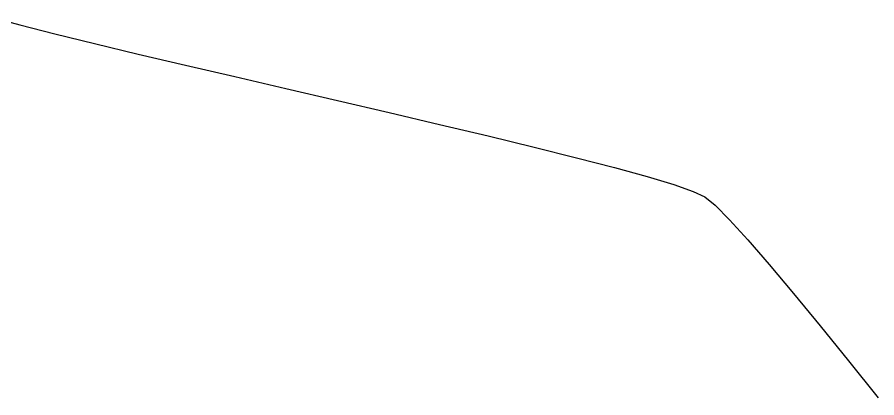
# Model space of a CAD drawing. Header units: metres. Extents: x 708868 to 711043, y 5411316 to 5413138.
# Drawn here: x 710466.9 to 710529.5, y 5412482 to 5412509.8 of the extents above; entities that cross this region are included whole.
import ezdxf

# ---------------------------------------------------------------- set-up
doc = ezdxf.new("R2010")
doc.units = ezdxf.units.M
for name, color, linetype in [('Rionegro 2010_Contours', 7, 'Continuous'), ('Rionegro 2014_Contours', 7, 'Continuous'), ('Rionegro 2018_Contours', 7, 'Continuous')]:
    doc.layers.add(name, color=color, linetype=linetype)

msp = doc.modelspace()

# ---------------------------------------------------------------- linework, layer by layer
at = {"layer": 'Rionegro 2010_Contours'}
msp.add_polyline3d([(710464.965, 5412509.759, 249), (710467.075, 5412509.19, 249), (710469.607, 5412508.545, 249), (710472.5, 5412507.836, 249), (710475.692, 5412507.072, 249), (710479.12, 5412506.264, 249), (710482.722, 5412505.424, 249), (710486.437, 5412504.561, 249), (710490.202, 5412503.687, 249), (710493.955, 5412502.812, 249), (710497.634, 5412501.947, 249), (710501.177, 5412501.102, 249), (710504.522, 5412500.289, 249), (710507.606, 5412499.517, 249), (710510.368, 5412498.798, 249), (710512.746, 5412498.142, 249), (710514.677, 5412497.559, 249), (710516.1, 5412497.061, 249), (710516.951, 5412496.659, 249), (710517.693, 5412496.048, 249), (710518.746, 5412494.987, 249), (710520.074, 5412493.528, 249), (710521.641, 5412491.72, 249), (710523.41, 5412489.613, 249), (710525.344, 5412487.259, 249), (710527.408, 5412484.708, 249), (710529.563, 5412482.009, 249)], dxfattribs=at)
at = {"layer": 'Rionegro 2014_Contours'}
msp.add_polyline3d([(710464.965, 5412509.759, 249), (710467.075, 5412509.19, 249), (710469.607, 5412508.545, 249), (710472.5, 5412507.836, 249), (710475.692, 5412507.072, 249), (710479.12, 5412506.264, 249), (710482.722, 5412505.424, 249), (710486.437, 5412504.561, 249), (710490.202, 5412503.687, 249), (710493.955, 5412502.812, 249), (710497.634, 5412501.947, 249), (710501.177, 5412501.102, 249), (710504.522, 5412500.289, 249), (710507.606, 5412499.517, 249), (710510.368, 5412498.798, 249), (710512.746, 5412498.142, 249), (710514.677, 5412497.559, 249), (710516.1, 5412497.061, 249), (710516.951, 5412496.659, 249), (710517.693, 5412496.048, 249), (710518.746, 5412494.987, 249), (710520.074, 5412493.528, 249), (710521.641, 5412491.72, 249), (710523.41, 5412489.613, 249), (710525.344, 5412487.259, 249), (710527.408, 5412484.708, 249), (710527.48, 5412484.618, 249)], dxfattribs=at)
at = {"layer": 'Rionegro 2018_Contours'}
msp.add_polyline3d([(710464.965, 5412509.759, 249), (710467.075, 5412509.19, 249), (710469.607, 5412508.545, 249), (710472.5, 5412507.836, 249), (710475.692, 5412507.072, 249), (710479.12, 5412506.264, 249), (710482.722, 5412505.424, 249), (710486.437, 5412504.561, 249), (710490.202, 5412503.687, 249), (710493.955, 5412502.812, 249), (710497.634, 5412501.947, 249), (710501.177, 5412501.102, 249), (710504.522, 5412500.289, 249), (710507.606, 5412499.517, 249), (710510.368, 5412498.798, 249), (710512.746, 5412498.142, 249), (710514.677, 5412497.559, 249), (710516.1, 5412497.061, 249), (710516.951, 5412496.659, 249), (710517.693, 5412496.048, 249), (710518.746, 5412494.987, 249), (710520.074, 5412493.528, 249), (710521.641, 5412491.72, 249), (710523.41, 5412489.613, 249), (710525.344, 5412487.259, 249), (710527.408, 5412484.708, 249), (710527.48, 5412484.618, 249)], dxfattribs=at)

doc.saveas('drawing.dxf')
